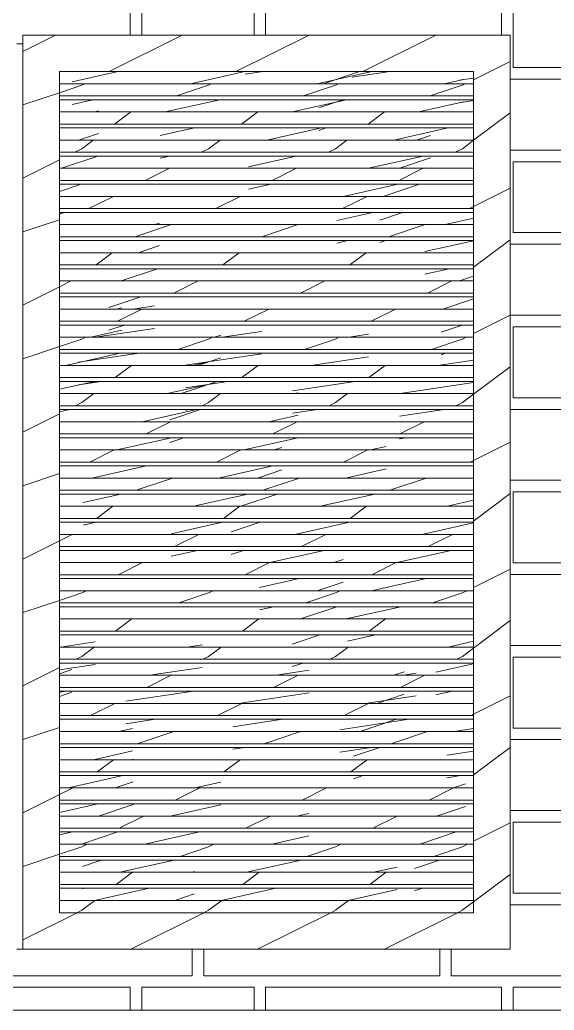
# Model space of a CAD drawing. Header units: millimetres. Extents: x 13463 to 25661, y -8446 to 5210.
# Drawn here: x 14337 to 14776, y 160 to 972 of the extents above; entities that cross this region are included whole.
import ezdxf

# ---------------------------------------------------------------- set-up
doc = ezdxf.new("R2010")
doc.units = ezdxf.units.MM
doc.layers.add('A-GENM', color=13, linetype='Continuous', lineweight=9)
pattern_1 = [(216.87, (13388.3, -247.58), (312.37463, 208.25056), [52.063, -468.563]), (206.565, (13450.776, -278.82), (-104.1248, -104.1246), [116.415, -116.415]), (198.435, (13450.776, -330.88), (-208.2495, -104.1248), [65.854, -263.418])]

# ---------------------------------------------------------------- blocks, each defined once
blk = doc.blocks.new('CRT_MGN_COZ_Fogão a lenha completo - CRT_MGN_COZ_Fogão a lenha completo-5005769-VISTA FRONTAL BANCADA CHURRASQUEIRA')
at = {"layer": 'A-GENM'}
h = blk.add_hatch(dxfattribs=at)
h.set_pattern_fill('FP_64', color=256, style=0, pattern_type=2)
h.set_pattern_definition([(180, (15189.65, 594.52), (-3e-14, 270.937), [193.675, -9.525]), (180, (15189.65, 652.73), (3e-14, 270.937), [193.675, -9.525]), (90, (15189.65, 594.52), (203.2, -1e-14), [58.21, -212.728]), (90, (14995.98, 594.52), (203.2, -1e-14), [58.21, -212.728]), (180, (15037.25, 662.26), (3e-14, 270.937), [193.675, -9.525, 92.075, -9.525]), (180, (15037.25, 720.47), (3e-14, 270.937), [193.675, -9.525, 92.075, -9.525]), (90, (15037.25, 662.26), (304.8, -2e-14), [58.21, -212.73]), (90, (14843.58, 662.26), (304.8, -2e-14), [58.21, -212.73]), (90, (14834.05, 662.26), (304.8, -2e-14), [58.21, -212.73]), (90, (14741.98, 662.26), (304.8, -2e-14), [58.21, -212.728]), (180, (15088.05, 730), (3e-14, 270.937), [193.675, -9.525]), (180, (15088.05, 788.2), (3e-14, 270.937), [193.675, -9.525]), (90, (15088.05, 730), (203.2, -1e-14), [58.21, -212.728]), (90, (14894.38, 730), (203.2, -1e-14), [58.21, -212.728]), (180, (15037.25, 797.73), (-3e-14, 270.937), [193.675, -9.525, 92.075, -9.525]), (180, (15037.25, 855.94), (3e-14, 270.937), [193.675, -9.525, 92.075, -9.525]), (90, (15037.25, 797.73), (304.8, -2e-14), [58.21, -212.73]), (90, (14843.58, 797.73), (304.8, -2e-14), [58.21, -212.73]), (90, (14834.05, 797.73), (304.8, -2e-14), [58.21, -212.73]), (90, (14741.98, 797.73), (304.8, -2e-14), [58.21, -212.728])])
h.paths.add_polyline_path([(16489.65, 160), (16489.65, 1010), (13889.65, 1010), (13889.65, 160), (15835.83, 160)])
h.paths.add_polyline_path([(13939.65, 210), (13934.65, 210), (13934.65, 960), (14334.65, 960), (14334.65, 952.73), (14339.65, 952.73), (14339.65, 960), (14739.65, 960), (14739.65, 210), (13964.65, 210)])
h.paths.add_polyline_path([(15189.65, 210), (14784.65, 210), (14784.65, 960), (15184.65, 960), (15184.65, 952.73), (15189.65, 952.73), (15189.65, 960), (15589.65, 960), (15589.65, 210), (15219.65, 210)])
h.paths.add_polyline_path([(15664.65, 210), (15634.65, 210), (15634.65, 960), (16034.65, 960), (16034.65, 952.73), (16039.65, 952.73), (16039.65, 960), (16439.65, 960), (16439.65, 210), (15835.83, 210)])
h = blk.add_hatch(dxfattribs=at)
h.set_pattern_fill('FP_33', color=256, style=0, pattern_type=2)
h.set_pattern_definition(pattern_1)
h.paths.add_polyline_path([(14497.11, 210), (14739.65, 210), (14739.65, 960), (14339.65, 960), (14339.65, 210)])
h.paths.add_polyline_path([(14709.65, 240), (14369.65, 240), (14369.65, 930), (14709.65, 930), (14709.65, 345.11)])
h = blk.add_hatch(dxfattribs=at)
h.set_pattern_fill('FP_61', color=256, style=0, pattern_type=2)
h.set_pattern_definition([(198.542, (13388.301, 122.267), (294.40488, 87.105235), [43.93, -395.373]), (192.604, (13450.776, 108.297), (-135.85854, -53.66103), [106.696, -106.696]), (188.479, (13450.776, 85.014), (-224.54794, -48.99643), [63.165, -252.661])])
h.paths.add_polyline_path([(14709.65, 920), (14709.65, 930), (14369.65, 930), (14369.65, 920), (14699.65, 920)])
h = blk.add_hatch(dxfattribs=at)
h.set_pattern_fill('FP_33', color=256, style=0, pattern_type=2)
h.set_pattern_definition(pattern_1)
h.paths.add_polyline_path([(14664.45, 910), (14709.65, 910), (14709.65, 920), (14369.65, 920), (14369.65, 910), (14497.11, 910)])
h = blk.add_hatch(dxfattribs=at)
h.set_pattern_fill('FP_32', color=256, style=0, pattern_type=2)
h.set_pattern_definition([(198.542, (13388.301, 103.784), (294.40488, 87.105235), [43.93, -395.373]), (192.604, (13450.776, 89.814), (-135.85854, -53.66103), [106.696, -106.696]), (188.479, (13450.776, 66.531), (-224.54794, -48.99643), [63.165, -252.661])])
h.paths.add_polyline_path([(14709.65, 896.9), (14709.65, 906.9), (14369.65, 906.9), (14369.65, 896.9), (14676.55, 896.9)])
h = blk.add_hatch(dxfattribs=at)
h.set_pattern_fill('FP_33', color=256, style=0, pattern_type=2)
h.set_pattern_definition(pattern_1)
h.paths.add_polyline_path([(14664.45, 886.9), (14709.65, 886.9), (14709.65, 896.9), (14369.65, 896.9), (14369.65, 886.9), (14497.11, 886.9)])
h = blk.add_hatch(dxfattribs=at)
h.set_pattern_fill('FP_34', color=256, style=0, pattern_type=2)
h.set_pattern_definition([(198.542, (13388.301, 85.301), (294.40488, 87.105235), [43.93, -395.373]), (192.604, (13450.776, 71.33), (-135.85854, -53.66103), [106.696, -106.696]), (188.479, (13450.776, 48.048), (-224.54794, -48.99643), [63.165, -252.661])])
h.paths.add_polyline_path([(14664.45, 873.79), (14709.65, 873.79), (14709.65, 883.79), (14369.65, 883.79), (14369.65, 873.79), (14497.11, 873.79)])
h = blk.add_hatch(dxfattribs=at)
h.set_pattern_fill('FP_33', color=256, style=0, pattern_type=2)
h.set_pattern_definition(pattern_1)
h.paths.add_polyline_path([(14664.45, 863.79), (14709.65, 863.79), (14709.65, 873.79), (14369.65, 873.79), (14369.65, 863.79), (14497.11, 863.79)])
h = blk.add_hatch(dxfattribs=at)
h.set_pattern_fill('FP_35', color=256, style=0, pattern_type=2)
h.set_pattern_definition([(198.542, (13388.301, 66.818), (294.40488, 87.105235), [43.93, -395.373]), (192.604, (13450.776, 52.848), (-135.85854, -53.66103), [106.696, -106.696]), (188.479, (13450.776, 29.565), (-224.54794, -48.99643), [63.165, -252.661])])
h.paths.add_polyline_path([(14369.65, 850.69), (14709.65, 850.69), (14709.65, 860.69), (14369.65, 860.69)])
h = blk.add_hatch(dxfattribs=at)
h.set_pattern_fill('FP_33', color=256, style=0, pattern_type=2)
h.set_pattern_definition(pattern_1)
h.paths.add_polyline_path([(14664.45, 840.69), (14709.65, 840.69), (14709.65, 850.69), (14369.65, 850.69), (14369.65, 840.69), (14497.11, 840.69)])
h = blk.add_hatch(dxfattribs=at)
h.set_pattern_fill('FP_36', color=256, style=0, pattern_type=2)
h.set_pattern_definition([(198.542, (13388.301, 48.336), (294.40488, 87.105235), [43.93, -395.373]), (192.604, (13450.776, 34.366), (-135.85854, -53.66103), [106.696, -106.696]), (188.479, (13450.776, 11.083), (-224.54794, -48.99643), [63.165, -252.661])])
h.paths.add_polyline_path([(14664.45, 827.59), (14709.65, 827.59), (14709.65, 837.59), (14369.65, 837.59), (14369.65, 827.59), (14497.11, 827.59)])
h = blk.add_hatch(dxfattribs=at)
h.set_pattern_fill('FP_33', color=256, style=0, pattern_type=2)
h.set_pattern_definition(pattern_1)
h.paths.add_polyline_path([(14664.45, 817.59), (14709.65, 817.59), (14709.65, 827.59), (14369.65, 827.59), (14369.65, 817.59), (14497.11, 817.59)])
h = blk.add_hatch(dxfattribs=at)
h.set_pattern_fill('FP_37', color=256, style=0, pattern_type=2)
h.set_pattern_definition([(198.542, (13388.301, 29.853), (294.40488, 87.105235), [43.93, -395.373]), (192.604, (13450.776, 15.883), (-135.85854, -53.66103), [106.696, -106.696]), (188.479, (13450.776, -7.4), (-224.54794, -48.99643), [63.165, -252.661])])
h.paths.add_polyline_path([(14664.45, 804.48), (14709.65, 804.48), (14709.65, 814.48), (14369.65, 814.48), (14369.65, 804.48), (14497.11, 804.48)])
h = blk.add_hatch(dxfattribs=at)
h.set_pattern_fill('FP_33', color=256, style=0, pattern_type=2)
h.set_pattern_definition(pattern_1)
h.paths.add_polyline_path([(14664.45, 794.48), (14709.65, 794.48), (14709.65, 804.48), (14369.65, 804.48), (14369.65, 794.48), (14497.11, 794.48)])
h = blk.add_hatch(dxfattribs=at)
h.set_pattern_fill('FP_38', color=256, style=0, pattern_type=2)
h.set_pattern_definition([(198.542, (13388.301, 11.37), (294.40488, 87.105235), [43.93, -395.373]), (192.604, (13450.776, -2.6), (-135.85854, -53.66103), [106.696, -106.696]), (188.479, (13450.776, -25.883), (-224.54794, -48.99643), [63.165, -252.661])])
h.paths.add_polyline_path([(14664.45, 781.38), (14709.65, 781.38), (14709.65, 791.38), (14369.65, 791.38), (14369.65, 781.38), (14497.11, 781.38)])
h = blk.add_hatch(dxfattribs=at)
h.set_pattern_fill('FP_33', color=256, style=0, pattern_type=2)
h.set_pattern_definition(pattern_1)
h.paths.add_polyline_path([(14664.45, 771.38), (14709.65, 771.38), (14709.65, 781.38), (14369.65, 781.38), (14369.65, 771.38), (14497.11, 771.38)])
h = blk.add_hatch(dxfattribs=at)
h.set_pattern_fill('FP_39', color=256, style=0, pattern_type=2)
h.set_pattern_definition([(198.542, (13388.301, -7.113), (294.40488, 87.105235), [43.93, -395.373]), (192.604, (13450.776, -21.083), (-135.85854, -53.66103), [106.696, -106.696]), (188.479, (13450.776, -44.366), (-224.54794, -48.99643), [63.165, -252.661])])
h.paths.add_polyline_path([(14664.45, 758.28), (14709.65, 758.28), (14709.65, 768.28), (14369.65, 768.28), (14369.65, 758.28), (14497.11, 758.28)])
h = blk.add_hatch(dxfattribs=at)
h.set_pattern_fill('FP_33', color=256, style=0, pattern_type=2)
h.set_pattern_definition(pattern_1)
h.paths.add_polyline_path([(14664.45, 748.28), (14709.65, 748.28), (14709.65, 758.28), (14369.65, 758.28), (14369.65, 748.28), (14497.11, 748.28)])
h = blk.add_hatch(dxfattribs=at)
h.set_pattern_fill('FP_40', color=256, style=0, pattern_type=2)
h.set_pattern_definition([(198.542, (13388.301, -25.595), (294.40488, 87.105235), [43.93, -395.373]), (192.604, (13450.776, -39.565), (-135.85854, -53.66103), [106.696, -106.696]), (188.479, (13450.776, -62.848), (-224.54794, -48.99643), [63.165, -252.661])])
h.paths.add_polyline_path([(14664.45, 735.17), (14709.65, 735.17), (14709.65, 745.17), (14369.65, 745.17), (14369.65, 735.17), (14497.11, 735.17)])
h = blk.add_hatch(dxfattribs=at)
h.set_pattern_fill('FP_33', color=256, style=0, pattern_type=2)
h.set_pattern_definition(pattern_1)
h.paths.add_polyline_path([(14497.11, 725.17), (14709.65, 725.17), (14709.65, 735.17), (14369.65, 735.17), (14369.65, 725.17)])
h = blk.add_hatch(dxfattribs=at)
h.set_pattern_fill('FP_41', color=256, style=0, pattern_type=2)
h.set_pattern_definition([(198.542, (13388.301, -44.078), (294.40488, 87.105235), [43.93, -395.373]), (192.604, (13450.776, -58.048), (-135.85854, -53.66103), [106.696, -106.696]), (188.479, (13450.776, -81.331), (-224.54794, -48.99643), [63.165, -252.661])])
h.paths.add_polyline_path([(14664.45, 712.07), (14709.65, 712.07), (14709.65, 722.07), (14369.65, 722.07), (14369.65, 712.07), (14497.11, 712.07)])
h = blk.add_hatch(dxfattribs=at)
h.set_pattern_fill('FP_33', color=256, style=0, pattern_type=2)
h.set_pattern_definition(pattern_1)
h.paths.add_polyline_path([(14664.45, 702.07), (14709.65, 702.07), (14709.65, 712.07), (14369.65, 712.07), (14369.65, 702.07), (14497.11, 702.07)])
h = blk.add_hatch(dxfattribs=at)
h.set_pattern_fill('FP_42', color=256, style=0, pattern_type=2)
h.set_pattern_definition([(198.542, (13388.301, -62.561), (294.40488, 87.105235), [43.93, -395.373]), (192.604, (13450.776, -76.53), (-135.85854, -53.66103), [106.696, -106.696]), (188.479, (13450.776, -99.814), (-224.54794, -48.99643), [63.165, -252.661])])
h.paths.add_polyline_path([(14664.45, 688.97), (14709.65, 688.97), (14709.65, 698.97), (14369.65, 698.97), (14369.65, 688.97), (14497.11, 688.97)])
h = blk.add_hatch(dxfattribs=at)
h.set_pattern_fill('FP_33', color=256, style=0, pattern_type=2)
h.set_pattern_definition(pattern_1)
h.paths.add_polyline_path([(14664.45, 678.97), (14709.65, 678.97), (14709.65, 688.97), (14369.65, 688.97), (14369.65, 678.97), (14497.11, 678.97)])
h = blk.add_hatch(dxfattribs=at)
h.set_pattern_fill('FP_43', color=256, style=0, pattern_type=2)
h.set_pattern_definition([(198.542, (13388.301, -81.044), (294.40488, 87.105235), [43.93, -395.373]), (192.604, (13450.776, -95.014), (-135.85854, -53.66103), [106.696, -106.696]), (188.479, (13450.776, -118.297), (-224.54794, -48.99643), [63.165, -252.661])])
h.paths.add_polyline_path([(14664.45, 665.86), (14709.65, 665.86), (14709.65, 675.86), (14369.65, 675.86), (14369.65, 665.86), (14497.11, 665.86)])
h = blk.add_hatch(dxfattribs=at)
h.set_pattern_fill('FP_33', color=256, style=0, pattern_type=2)
h.set_pattern_definition(pattern_1)
h.paths.add_polyline_path([(14664.45, 655.86), (14709.65, 655.86), (14709.65, 665.86), (14369.65, 665.86), (14369.65, 655.86), (14497.11, 655.86)])
h = blk.add_hatch(dxfattribs=at)
h.set_pattern_fill('FP_44', color=256, style=0, pattern_type=2)
h.set_pattern_definition([(198.542, (13388.301, -99.527), (294.40488, 87.105235), [43.93, -395.373]), (192.604, (13450.776, -113.496), (-135.85854, -53.66103), [106.696, -106.696]), (188.479, (13450.776, -136.779), (-224.54794, -48.99643), [63.165, -252.661])])
h.paths.add_polyline_path([(14664.45, 642.76), (14709.65, 642.76), (14709.65, 652.76), (14369.65, 652.76), (14369.65, 642.76), (14497.11, 642.76)])
h = blk.add_hatch(dxfattribs=at)
h.set_pattern_fill('FP_33', color=256, style=0, pattern_type=2)
h.set_pattern_definition(pattern_1)
h.paths.add_polyline_path([(14664.45, 632.76), (14709.65, 632.76), (14709.65, 642.76), (14369.65, 642.76), (14369.65, 632.76), (14497.11, 632.76)])
h = blk.add_hatch(dxfattribs=at)
h.set_pattern_fill('FP_45', color=256, style=0, pattern_type=2)
h.set_pattern_definition([(198.542, (13388.301, -118.009), (294.40488, 87.105235), [43.93, -395.373]), (192.604, (13450.776, -131.98), (-135.85854, -53.66103), [106.696, -106.696]), (188.479, (13450.776, -155.262), (-224.54794, -48.99643), [63.165, -252.661])])
h.paths.add_polyline_path([(14664.45, 619.66), (14709.65, 619.66), (14709.65, 629.66), (14369.65, 629.66), (14369.65, 619.66), (14497.11, 619.66)])
h = blk.add_hatch(dxfattribs=at)
h.set_pattern_fill('FP_33', color=256, style=0, pattern_type=2)
h.set_pattern_definition(pattern_1)
h.paths.add_polyline_path([(14664.45, 609.66), (14709.65, 609.66), (14709.65, 619.66), (14369.65, 619.66), (14369.65, 609.66), (14497.11, 609.66)])
h = blk.add_hatch(dxfattribs=at)
h.set_pattern_fill('FP_46', color=256, style=0, pattern_type=2)
h.set_pattern_definition([(198.542, (13388.301, -136.492), (294.40488, 87.105235), [43.93, -395.373]), (192.604, (13450.776, -150.462), (-135.85854, -53.66103), [106.696, -106.696]), (188.479, (13450.776, -173.745), (-224.54794, -48.99643), [63.165, -252.661])])
h.paths.add_polyline_path([(14369.65, 596.55), (14709.65, 596.55), (14709.65, 606.55), (14369.65, 606.55)])
h = blk.add_hatch(dxfattribs=at)
h.set_pattern_fill('FP_33', color=256, style=0, pattern_type=2)
h.set_pattern_definition(pattern_1)
h.paths.add_polyline_path([(14664.45, 586.55), (14709.65, 586.55), (14709.65, 596.55), (14369.65, 596.55), (14369.65, 586.55), (14497.11, 586.55)])
h = blk.add_hatch(dxfattribs=at)
h.set_pattern_fill('FP_47', color=256, style=0, pattern_type=2)
h.set_pattern_definition([(198.542, (13388.301, -154.975), (294.40488, 87.105235), [43.93, -395.373]), (192.604, (13450.776, -168.945), (-135.85854, -53.66103), [106.696, -106.696]), (188.479, (13450.776, -192.228), (-224.54794, -48.99643), [63.165, -252.661])])
h.paths.add_polyline_path([(14664.45, 573.45), (14709.65, 573.45), (14709.65, 583.45), (14369.65, 583.45), (14369.65, 573.45), (14497.11, 573.45)])
h = blk.add_hatch(dxfattribs=at)
h.set_pattern_fill('FP_33', color=256, style=0, pattern_type=2)
h.set_pattern_definition(pattern_1)
h.paths.add_polyline_path([(14664.45, 563.45), (14709.65, 563.45), (14709.65, 573.45), (14369.65, 573.45), (14369.65, 563.45), (14497.11, 563.45)])
h = blk.add_hatch(dxfattribs=at)
h.set_pattern_fill('FP_48', color=256, style=0, pattern_type=2)
h.set_pattern_definition([(198.542, (13388.301, -173.458), (294.40488, 87.105235), [43.93, -395.373]), (192.604, (13450.776, -187.427), (-135.85854, -53.66103), [106.696, -106.696]), (188.479, (13450.776, -210.71), (-224.54794, -48.99643), [63.165, -252.661])])
h.paths.add_polyline_path([(14664.45, 550.34), (14709.65, 550.34), (14709.65, 560.34), (14369.65, 560.34), (14369.65, 550.34), (14497.11, 550.34)])
h = blk.add_hatch(dxfattribs=at)
h.set_pattern_fill('FP_33', color=256, style=0, pattern_type=2)
h.set_pattern_definition(pattern_1)
h.paths.add_polyline_path([(14664.45, 540.34), (14709.65, 540.34), (14709.65, 550.34), (14369.65, 550.34), (14369.65, 540.34), (14497.11, 540.34)])
h = blk.add_hatch(dxfattribs=at)
h.set_pattern_fill('FP_49', color=256, style=0, pattern_type=2)
h.set_pattern_definition([(198.542, (13388.301, -191.94), (294.40488, 87.105235), [43.93, -395.373]), (192.604, (13450.776, -205.91), (-135.85854, -53.66103), [106.696, -106.696]), (188.479, (13450.776, -229.193), (-224.54794, -48.99643), [63.165, -252.661])])
h.paths.add_polyline_path([(14664.45, 527.24), (14709.65, 527.24), (14709.65, 537.24), (14369.65, 537.24), (14369.65, 527.24), (14497.11, 527.24)])
h = blk.add_hatch(dxfattribs=at)
h.set_pattern_fill('FP_33', color=256, style=0, pattern_type=2)
h.set_pattern_definition(pattern_1)
h.paths.add_polyline_path([(14664.45, 517.24), (14709.65, 517.24), (14709.65, 527.24), (14369.65, 527.24), (14369.65, 517.24), (14497.11, 517.24)])
h = blk.add_hatch(dxfattribs=at)
h.set_pattern_fill('FP_50', color=256, style=0, pattern_type=2)
h.set_pattern_definition([(198.542, (13388.301, -210.423), (294.40488, 87.105235), [43.93, -395.373]), (192.604, (13450.776, -224.393), (-135.85854, -53.66103), [106.696, -106.696]), (188.479, (13450.776, -247.676), (-224.54794, -48.99643), [63.165, -252.661])])
h.paths.add_polyline_path([(14664.45, 504.14), (14709.65, 504.14), (14709.65, 514.14), (14369.65, 514.14), (14369.65, 504.14), (14497.11, 504.14)])
h = blk.add_hatch(dxfattribs=at)
h.set_pattern_fill('FP_33', color=256, style=0, pattern_type=2)
h.set_pattern_definition(pattern_1)
h.paths.add_polyline_path([(14664.45, 494.14), (14709.65, 494.14), (14709.65, 504.14), (14369.65, 504.14), (14369.65, 494.14), (14497.11, 494.14)])
h = blk.add_hatch(dxfattribs=at)
h.set_pattern_fill('FP_51', color=256, style=0, pattern_type=2)
h.set_pattern_definition([(198.542, (13388.301, -228.906), (294.40488, 87.105235), [43.93, -395.373]), (192.604, (13450.776, -242.876), (-135.85854, -53.66103), [106.696, -106.696]), (188.479, (13450.776, -266.159), (-224.54794, -48.99643), [63.165, -252.661])])
h.paths.add_polyline_path([(14664.45, 481.03), (14709.65, 481.03), (14709.65, 491.03), (14369.65, 491.03), (14369.65, 481.03), (14497.11, 481.03)])
h = blk.add_hatch(dxfattribs=at)
h.set_pattern_fill('FP_33', color=256, style=0, pattern_type=2)
h.set_pattern_definition(pattern_1)
h.paths.add_polyline_path([(14664.45, 471.03), (14709.65, 471.03), (14709.65, 481.03), (14369.65, 481.03), (14369.65, 471.03), (14497.11, 471.03)])
h = blk.add_hatch(dxfattribs=at)
h.set_pattern_fill('FP_52', color=256, style=0, pattern_type=2)
h.set_pattern_definition([(198.542, (13388.301, -247.389), (294.40488, 87.105235), [43.93, -395.373]), (192.604, (13450.776, -261.358), (-135.85854, -53.66103), [106.696, -106.696]), (188.479, (13450.776, -284.641), (-224.54794, -48.99643), [63.165, -252.661])])
h.paths.add_polyline_path([(14664.45, 457.93), (14709.65, 457.93), (14709.65, 467.93), (14369.65, 467.93), (14369.65, 457.93), (14497.11, 457.93)])
h = blk.add_hatch(dxfattribs=at)
h.set_pattern_fill('FP_33', color=256, style=0, pattern_type=2)
h.set_pattern_definition(pattern_1)
h.paths.add_polyline_path([(14664.45, 447.93), (14709.65, 447.93), (14709.65, 457.93), (14369.65, 457.93), (14369.65, 447.93), (14497.11, 447.93)])
h = blk.add_hatch(dxfattribs=at)
h.set_pattern_fill('FP_53', color=256, style=0, pattern_type=2)
h.set_pattern_definition([(198.542, (13388.301, -265.871), (294.40488, 87.105235), [43.93, -395.373]), (192.604, (13450.776, -279.84), (-135.85854, -53.66103), [106.696, -106.696]), (188.479, (13450.776, -303.124), (-224.54794, -48.99643), [63.165, -252.661])])
h.paths.add_polyline_path([(14664.45, 434.83), (14709.65, 434.83), (14709.65, 444.83), (14369.65, 444.83), (14369.65, 434.83), (14497.11, 434.83)])
h = blk.add_hatch(dxfattribs=at)
h.set_pattern_fill('FP_33', color=256, style=0, pattern_type=2)
h.set_pattern_definition(pattern_1)
h.paths.add_polyline_path([(14664.45, 424.83), (14709.65, 424.83), (14709.65, 434.83), (14369.65, 434.83), (14369.65, 424.83), (14497.11, 424.83)])
h = blk.add_hatch(dxfattribs=at)
h.set_pattern_fill('FP_54', color=256, style=0, pattern_type=2)
h.set_pattern_definition([(198.542, (13388.301, -284.354), (294.40488, 87.105235), [43.93, -395.373]), (192.604, (13450.776, -298.324), (-135.85854, -53.66103), [106.696, -106.696]), (188.479, (13450.776, -321.607), (-224.54794, -48.99643), [63.165, -252.661])])
h.paths.add_polyline_path([(14664.45, 411.72), (14709.65, 411.72), (14709.65, 421.72), (14369.65, 421.72), (14369.65, 411.72), (14497.11, 411.72)])
h = blk.add_hatch(dxfattribs=at)
h.set_pattern_fill('FP_33', color=256, style=0, pattern_type=2)
h.set_pattern_definition(pattern_1)
h.paths.add_polyline_path([(14664.45, 401.72), (14709.65, 401.72), (14709.65, 411.72), (14369.65, 411.72), (14369.65, 401.72), (14497.11, 401.72)])
h = blk.add_hatch(dxfattribs=at)
h.set_pattern_fill('FP_55', color=256, style=0, pattern_type=2)
h.set_pattern_definition([(198.542, (13388.301, -302.837), (294.40488, 87.105235), [43.93, -395.373]), (192.604, (13450.776, -316.807), (-135.85854, -53.66103), [106.696, -106.696]), (188.479, (13450.776, -340.09), (-224.54794, -48.99643), [63.165, -252.661])])
h.paths.add_polyline_path([(14664.45, 388.62), (14709.65, 388.62), (14709.65, 398.62), (14369.65, 398.62), (14369.65, 388.62), (14497.11, 388.62)])
h = blk.add_hatch(dxfattribs=at)
h.set_pattern_fill('FP_33', color=256, style=0, pattern_type=2)
h.set_pattern_definition(pattern_1)
h.paths.add_polyline_path([(14664.45, 378.62), (14709.65, 378.62), (14709.65, 388.62), (14369.65, 388.62), (14369.65, 378.62), (14497.11, 378.62)])
h = blk.add_hatch(dxfattribs=at)
h.set_pattern_fill('FP_56', color=256, style=0, pattern_type=2)
h.set_pattern_definition([(198.542, (13388.301, -321.32), (294.40488, 87.105235), [43.93, -395.373]), (192.604, (13450.776, -335.29), (-135.85854, -53.66103), [106.696, -106.696]), (188.479, (13450.776, -358.573), (-224.54794, -48.99643), [63.165, -252.661])])
h.paths.add_polyline_path([(14709.65, 365.52), (14709.65, 375.52), (14369.65, 375.52), (14369.65, 365.52), (14664.45, 365.52)])
h = blk.add_hatch(dxfattribs=at)
h.set_pattern_fill('FP_33', color=256, style=0, pattern_type=2)
h.set_pattern_definition(pattern_1)
h.paths.add_polyline_path([(14664.45, 355.52), (14709.65, 355.52), (14709.65, 365.52), (14369.65, 365.52), (14369.65, 355.52), (14497.11, 355.52)])
h = blk.add_hatch(dxfattribs=at)
h.set_pattern_fill('FP_57', color=256, style=0, pattern_type=2)
h.set_pattern_definition([(198.542, (13388.301, -339.802), (294.40488, 87.105235), [43.93, -395.373]), (192.604, (13450.776, -353.772), (-135.85854, -53.66103), [106.696, -106.696]), (188.479, (13450.776, -377.055), (-224.54794, -48.99643), [63.165, -252.661])])
h.paths.add_polyline_path([(14369.65, 342.41), (14709.65, 342.41), (14709.65, 352.41), (14369.65, 352.41)])
h = blk.add_hatch(dxfattribs=at)
h.set_pattern_fill('FP_33', color=256, style=0, pattern_type=2)
h.set_pattern_definition(pattern_1)
h.paths.add_polyline_path([(14664.45, 332.41), (14709.65, 332.41), (14709.65, 342.41), (14369.65, 342.41), (14369.65, 332.41), (14497.11, 332.41)])
h = blk.add_hatch(dxfattribs=at)
h.set_pattern_fill('FP_58', color=256, style=0, pattern_type=2)
h.set_pattern_definition([(198.542, (13388.301, -358.285), (294.40488, 87.105235), [43.93, -395.373]), (192.604, (13450.776, -372.255), (-135.85854, -53.66103), [106.696, -106.696]), (188.479, (13450.776, -395.538), (-224.54794, -48.99643), [63.165, -252.661])])
h.paths.add_polyline_path([(14664.45, 319.31), (14709.65, 319.31), (14709.65, 329.31), (14369.65, 329.31), (14369.65, 319.31), (14497.11, 319.31)])
h = blk.add_hatch(dxfattribs=at)
h.set_pattern_fill('FP_33', color=256, style=0, pattern_type=2)
h.set_pattern_definition(pattern_1)
h.paths.add_polyline_path([(14664.45, 309.31), (14709.65, 309.31), (14709.65, 319.31), (14369.65, 319.31), (14369.65, 309.31), (14497.11, 309.31)])
h = blk.add_hatch(dxfattribs=at)
h.set_pattern_fill('FP_59', color=256, style=0, pattern_type=2)
h.set_pattern_definition([(198.542, (13388.301, -376.768), (294.40488, 87.105235), [43.93, -395.373]), (192.604, (13450.776, -390.738), (-135.85854, -53.66103), [106.696, -106.696]), (188.479, (13450.776, -414.021), (-224.54794, -48.99643), [63.165, -252.661])])
h.paths.add_polyline_path([(14664.45, 296.21), (14709.65, 296.21), (14709.65, 306.21), (14369.65, 306.21), (14369.65, 296.21), (14497.11, 296.21)])
h = blk.add_hatch(dxfattribs=at)
h.set_pattern_fill('FP_33', color=256, style=0, pattern_type=2)
h.set_pattern_definition(pattern_1)
h.paths.add_polyline_path([(14664.45, 286.21), (14709.65, 286.21), (14709.65, 296.21), (14369.65, 296.21), (14369.65, 286.21), (14497.11, 286.21)])
h = blk.add_hatch(dxfattribs=at)
h.set_pattern_fill('FP_60', color=256, style=0, pattern_type=2)
h.set_pattern_definition([(198.542, (13388.301, -395.251), (294.40488, 87.105235), [43.93, -395.373]), (192.604, (13450.776, -409.22), (-135.85854, -53.66103), [106.696, -106.696]), (188.479, (13450.776, -432.504), (-224.54794, -48.99643), [63.165, -252.661])])
h.paths.add_polyline_path([(14664.45, 273.1), (14709.65, 273.1), (14709.65, 283.1), (14369.65, 283.1), (14369.65, 273.1), (14497.11, 273.1)])
h = blk.add_hatch(dxfattribs=at)
h.set_pattern_fill('FP_33', color=256, style=0, pattern_type=2)
h.set_pattern_definition(pattern_1)
h.paths.add_polyline_path([(14664.45, 263.1), (14709.65, 263.1), (14709.65, 273.1), (14369.65, 273.1), (14369.65, 263.1), (14497.11, 263.1)])
h = blk.add_hatch(dxfattribs=at)
h.set_pattern_fill('FP_62', color=256, style=0, pattern_type=2)
h.set_pattern_definition([(198.542, (13388.301, -413.733), (294.40488, 87.105235), [43.93, -395.373]), (192.604, (13450.776, -427.703), (-135.85854, -53.66103), [106.696, -106.696]), (188.479, (13450.776, -450.986), (-224.54794, -48.99643), [63.165, -252.661])])
h.paths.add_polyline_path([(14664.45, 250), (14709.65, 250), (14709.65, 260), (14369.65, 260), (14369.65, 250), (14497.11, 250)])
h = blk.add_hatch(dxfattribs=at)
h.set_pattern_fill('FP_33', color=256, style=0, pattern_type=2)
h.set_pattern_definition(pattern_1)
h.paths.add_polyline_path([(14664.45, 240), (14709.65, 240), (14709.65, 250), (14369.65, 250), (14369.65, 240), (14497.11, 240)])
for p, q in [((14739.65, 960), (14339.65, 960)), ((14339.65, 960), (14339.65, 210)), ((14739.65, 210), (14739.65, 960)), ((14334.65, 952.73), (14339.65, 952.73)), ((14369.65, 920), (14369.65, 930)), ((14369.65, 930), (14709.65, 930)), ((14369.65, 240), (14369.65, 930)), ((14709.65, 930), (14709.65, 240)), ((14369.65, 910), (14369.65, 920)), ((14369.65, 920), (14709.65, 920)), ((14709.65, 920), (14709.65, 910)), ((14709.65, 910), (14369.65, 910)), ((14369.65, 896.9), (14369.65, 906.9)), ((14709.65, 906.9), (14369.65, 906.9)), ((14369.65, 886.9), (14369.65, 896.9)), ((14369.65, 896.9), (14709.65, 896.9)), ((14709.65, 896.9), (14709.65, 886.9)), ((14709.65, 886.9), (14369.65, 886.9)), ((14369.65, 873.79), (14369.65, 883.79)), ((14709.65, 883.79), (14369.65, 883.79)), ((14369.65, 863.79), (14369.65, 873.79)), ((14369.65, 873.79), (14709.65, 873.79)), ((14709.65, 873.79), (14709.65, 863.79)), ((14709.65, 863.79), (14369.65, 863.79)), ((14369.65, 850.69), (14369.65, 860.69)), ((14709.65, 860.69), (14369.65, 860.69)), ((14369.65, 840.69), (14369.65, 850.69)), ((14369.65, 850.69), (14709.65, 850.69)), ((14709.65, 850.69), (14709.65, 840.69)), ((14709.65, 840.69), (14369.65, 840.69)), ((14369.65, 827.59), (14369.65, 837.59)), ((14709.65, 837.59), (14369.65, 837.59)), ((14369.65, 817.59), (14369.65, 827.59)), ((14369.65, 827.59), (14709.65, 827.59)), ((14709.65, 827.59), (14709.65, 817.59)), ((14709.65, 817.59), (14369.65, 817.59)), ((14369.65, 804.48), (14369.65, 814.48)), ((14709.65, 814.48), (14369.65, 814.48)), ((14369.65, 794.48), (14369.65, 804.48)), ((14369.65, 804.48), (14709.65, 804.48)), ((14709.65, 804.48), (14709.65, 794.48)), ((14709.65, 794.48), (14369.65, 794.48)), ((14369.65, 781.38), (14369.65, 791.38)), ((14709.65, 791.38), (14369.65, 791.38)), ((14369.65, 771.38), (14369.65, 781.38)), ((14369.65, 781.38), (14709.65, 781.38)), ((14709.65, 781.38), (14709.65, 771.38)), ((14709.65, 771.38), (14369.65, 771.38)), ((14369.65, 758.28), (14369.65, 768.28)), ((14709.65, 768.28), (14369.65, 768.28)), ((14369.65, 748.28), (14369.65, 758.28)), ((14369.65, 758.28), (14709.65, 758.28)), ((14709.65, 758.28), (14709.65, 748.28)), ((14709.65, 748.28), (14369.65, 748.28)), ((14369.65, 735.17), (14369.65, 745.17)), ((14709.65, 745.17), (14369.65, 745.17)), ((14369.65, 725.17), (14369.65, 735.17)), ((14369.65, 735.17), (14709.65, 735.17)), ((14709.65, 735.17), (14709.65, 725.17)), ((14709.65, 725.17), (14369.65, 725.17)), ((14369.65, 712.07), (14369.65, 722.07)), ((14709.65, 722.07), (14369.65, 722.07)), ((14369.65, 702.07), (14369.65, 712.07)), ((14369.65, 712.07), (14709.65, 712.07)), ((14709.65, 712.07), (14709.65, 702.07)), ((14709.65, 702.07), (14369.65, 702.07)), ((14369.65, 688.97), (14369.65, 698.97)), ((14709.65, 698.97), (14369.65, 698.97)), ((14369.65, 678.97), (14369.65, 688.97)), ((14369.65, 688.97), (14709.65, 688.97)), ((14709.65, 688.97), (14709.65, 678.97)), ((14709.65, 678.97), (14369.65, 678.97)), ((14369.65, 665.86), (14369.65, 675.86)), ((14709.65, 675.86), (14369.65, 675.86)), ((14369.65, 655.86), (14369.65, 665.86)), ((14369.65, 665.86), (14709.65, 665.86)), ((14709.65, 665.86), (14709.65, 655.86)), ((14709.65, 655.86), (14369.65, 655.86)), ((14369.65, 642.76), (14369.65, 652.76)), ((14709.65, 652.76), (14369.65, 652.76)), ((14369.65, 632.76), (14369.65, 642.76)), ((14369.65, 642.76), (14709.65, 642.76)), ((14709.65, 642.76), (14709.65, 632.76)), ((14709.65, 632.76), (14369.65, 632.76)), ((14369.65, 619.66), (14369.65, 629.66)), ((14709.65, 629.66), (14369.65, 629.66)), ((14369.65, 609.66), (14369.65, 619.66)), ((14369.65, 619.66), (14709.65, 619.66)), ((14709.65, 619.66), (14709.65, 609.66)), ((14709.65, 609.66), (14369.65, 609.66)), ((14369.65, 596.55), (14369.65, 606.55)), ((14709.65, 606.55), (14369.65, 606.55)), ((14369.65, 586.55), (14369.65, 596.55)), ((14369.65, 596.55), (14709.65, 596.55)), ((14709.65, 596.55), (14709.65, 586.55)), ((14709.65, 586.55), (14369.65, 586.55)), ((14369.65, 573.45), (14369.65, 583.45)), ((14709.65, 583.45), (14369.65, 583.45)), ((14369.65, 563.45), (14369.65, 573.45)), ((14369.65, 573.45), (14709.65, 573.45)), ((14709.65, 573.45), (14709.65, 563.45)), ((14709.65, 563.45), (14369.65, 563.45)), ((14369.65, 550.34), (14369.65, 560.34)), ((14709.65, 560.34), (14369.65, 560.34)), ((14369.65, 540.34), (14369.65, 550.34)), ((14369.65, 550.34), (14709.65, 550.34)), ((14709.65, 550.34), (14709.65, 540.34)), ((14709.65, 540.34), (14369.65, 540.34)), ((14369.65, 527.24), (14369.65, 537.24)), ((14709.65, 537.24), (14369.65, 537.24)), ((14369.65, 517.24), (14369.65, 527.24)), ((14369.65, 527.24), (14709.65, 527.24)), ((14709.65, 527.24), (14709.65, 517.24)), ((14709.65, 517.24), (14369.65, 517.24)), ((14369.65, 504.14), (14369.65, 514.14)), ((14709.65, 514.14), (14369.65, 514.14)), ((14369.65, 494.14), (14369.65, 504.14)), ((14369.65, 504.14), (14709.65, 504.14)), ((14709.65, 504.14), (14709.65, 494.14)), ((14709.65, 494.14), (14369.65, 494.14)), ((14369.65, 481.03), (14369.65, 491.03)), ((14709.65, 491.03), (14369.65, 491.03)), ((14369.65, 471.03), (14369.65, 481.03)), ((14369.65, 481.03), (14709.65, 481.03)), ((14709.65, 481.03), (14709.65, 471.03)), ((14709.65, 471.03), (14369.65, 471.03)), ((14369.65, 457.93), (14369.65, 467.93)), ((14709.65, 467.93), (14369.65, 467.93)), ((14369.65, 447.93), (14369.65, 457.93)), ((14369.65, 457.93), (14709.65, 457.93)), ((14709.65, 457.93), (14709.65, 447.93)), ((14709.65, 447.93), (14369.65, 447.93)), ((14369.65, 434.83), (14369.65, 444.83)), ((14709.65, 444.83), (14369.65, 444.83)), ((14369.65, 424.83), (14369.65, 434.83)), ((14369.65, 434.83), (14709.65, 434.83)), ((14709.65, 434.83), (14709.65, 424.83)), ((14709.65, 424.83), (14369.65, 424.83)), ((14369.65, 411.72), (14369.65, 421.72)), ((14709.65, 421.72), (14369.65, 421.72)), ((14369.65, 401.72), (14369.65, 411.72)), ((14369.65, 411.72), (14709.65, 411.72)), ((14709.65, 411.72), (14709.65, 401.72)), ((14709.65, 401.72), (14369.65, 401.72)), ((14369.65, 388.62), (14369.65, 398.62)), ((14709.65, 398.62), (14369.65, 398.62)), ((14369.65, 378.62), (14369.65, 388.62)), ((14369.65, 388.62), (14709.65, 388.62)), ((14709.65, 388.62), (14709.65, 378.62)), ((14709.65, 378.62), (14369.65, 378.62)), ((14369.65, 365.52), (14369.65, 375.52)), ((14709.65, 375.52), (14369.65, 375.52)), ((14369.65, 355.52), (14369.65, 365.52)), ((14369.65, 365.52), (14709.65, 365.52)), ((14709.65, 365.52), (14709.65, 355.52)), ((14709.65, 355.52), (14369.65, 355.52)), ((14369.65, 342.41), (14369.65, 352.41)), ((14709.65, 352.41), (14369.65, 352.41)), ((14369.65, 332.41), (14369.65, 342.41)), ((14369.65, 342.41), (14709.65, 342.41)), ((14709.65, 342.41), (14709.65, 332.41)), ((14709.65, 332.41), (14369.65, 332.41)), ((14369.65, 319.31), (14369.65, 329.31)), ((14709.65, 329.31), (14369.65, 329.31)), ((14369.65, 309.31), (14369.65, 319.31)), ((14369.65, 319.31), (14709.65, 319.31)), ((14709.65, 319.31), (14709.65, 309.31)), ((14709.65, 309.31), (14369.65, 309.31)), ((14369.65, 296.21), (14369.65, 306.21)), ((14709.65, 306.21), (14369.65, 306.21)), ((14369.65, 286.21), (14369.65, 296.21)), ((14369.65, 296.21), (14709.65, 296.21)), ((14709.65, 296.21), (14709.65, 286.21)), ((14709.65, 286.21), (14369.65, 286.21)), ((14369.65, 273.1), (14369.65, 283.1)), ((14709.65, 283.1), (14369.65, 283.1)), ((14369.65, 263.1), (14369.65, 273.1)), ((14369.65, 273.1), (14709.65, 273.1)), ((14709.65, 273.1), (14709.65, 263.1)), ((14709.65, 263.1), (14369.65, 263.1)), ((14369.65, 250), (14369.65, 260)), ((14709.65, 260), (14369.65, 260)), ((14369.65, 240), (14369.65, 250)), ((14369.65, 250), (14709.65, 250)), ((14709.65, 250), (14709.65, 240)), ((14709.65, 240), (14369.65, 240)), ((14709.65, 240), (14369.65, 240)), ((14339.65, 210), (14334.65, 210)), ((14339.65, 210), (14739.65, 210)), ((13889.65, 160), (16489.65, 160))]:
    blk.add_line(p, q, dxfattribs=at)

msp = doc.modelspace()

# ---------------------------------------------------------------- block references
at = {"layer": 'A-GENM'}
msp.add_blockref('CRT_MGN_COZ_Fogão a lenha completo - CRT_MGN_COZ_Fogão a lenha completo-5005769-VISTA FRONTAL BANCADA CHURRASQUEIRA', (0, 0), dxfattribs=at)

doc.saveas('drawing.dxf')
